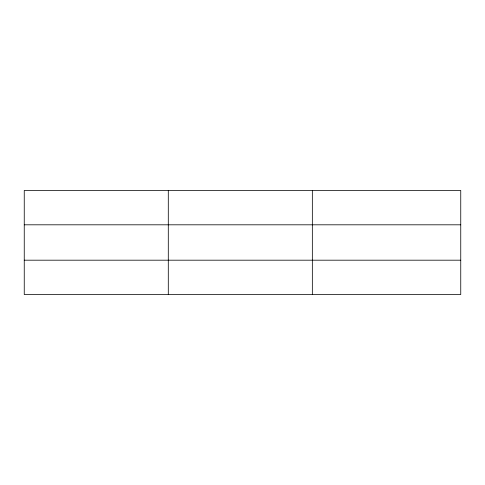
<?xml version="1.0" encoding="UTF-8"?>
<svg xmlns="http://www.w3.org/2000/svg" width="485" height="485" viewBox="0 0 485 485"><rect width="100%" height="100%" fill="white"/><g stroke="black" fill="none" stroke-linecap="round" stroke-linejoin="round"><path stroke-width="0.73" d="M168.295 190.466L168.295 294.534M312.34 190.466L312.34 294.534M460.75 260.19L460.75 294.534L24.25 294.534L24.25 190.466L460.75 190.466L460.75 260.19L24.25 260.19M24.25 224.81L460.75 224.81"/></g></svg>
